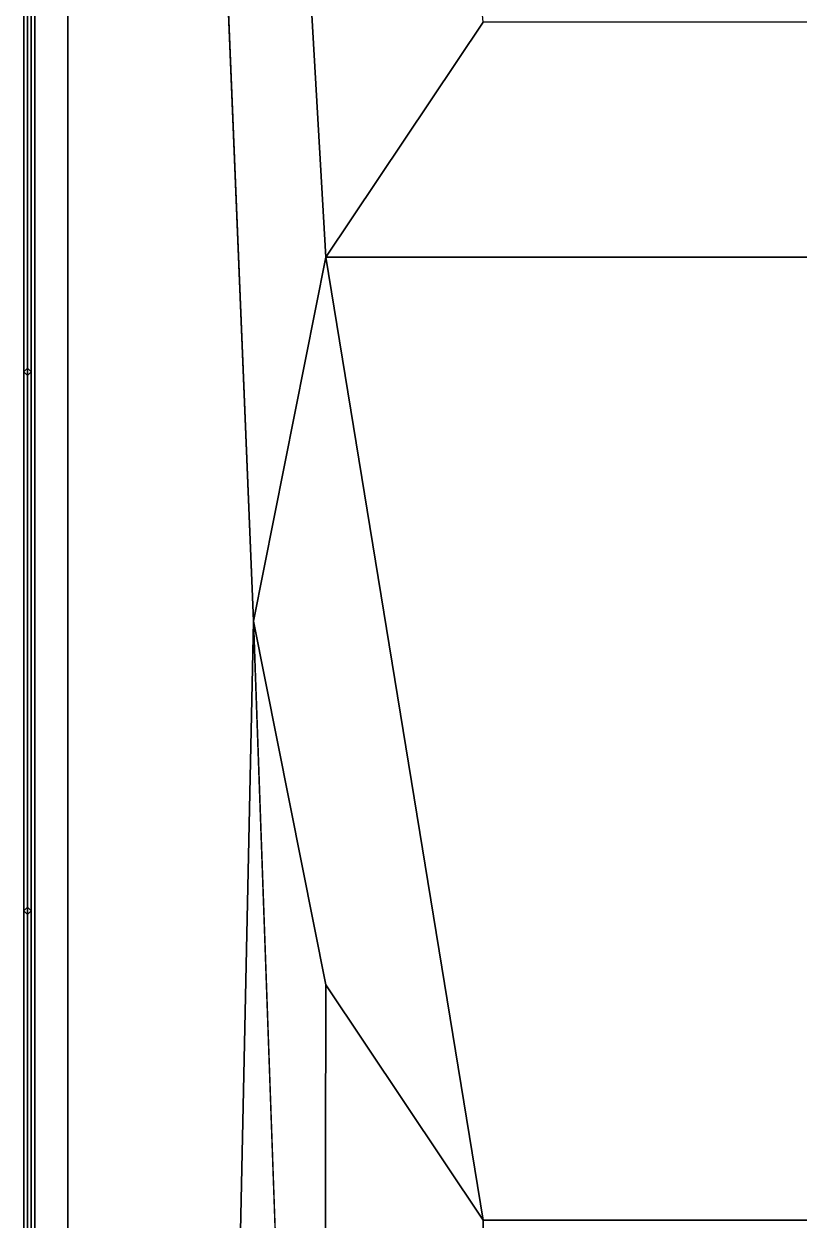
# Model space of a CAD drawing. Header units: millimetres. Extents: x -3.5 to 3.5, y -23.5 to 25.1.
# Drawn here: x -3.24 to -1.113, y 4.451 to 7.735 of the extents above; entities that cross this region are included whole.
import ezdxf

# ---------------------------------------------------------------- set-up
doc = ezdxf.new("R2010")
doc.units = ezdxf.units.MM
doc.layers.add('railings', color=6, linetype='Continuous')
doc.layers.add('superstructure', color=3, linetype='Continuous')

msp = doc.modelspace()

# ---------------------------------------------------------------- linework, layer by layer
for points in [[(-3.24, 20.5995), (-3.24, -23.47), (-3.24, -23.47, 1.46), (-3.24, 21.45, 1.46)], [(-3.24, 21.45, 1.46), (-3.24, 21.45, 1.46), (-2.4113, 7.0945, 1.46), (-1.98, 7.74, 1.46)], [(-3.24, 21.45, 1.46), (-3.24, 21.45, 1.46), (-2.61, 6.0957, 1.46), (-2.4113, 7.0945, 1.46)], [(-3.24, 21.45, 1.46), (-3.24, -23.47, 1.46), (-2.61, 6.0957, 1.46)], [(-3.24, 12.85, -1.19), (-3.24, -16.49, -1.19), (-3.24, -21.38, -0.39), (-3.24, 20.5995)], [(-3.24, 20.5995), (-3.24, -21.38, -0.39), (-3.24, -23.47)], [(-3.21, 12.85, -1.28), (-3.21, -16.49, -1.28), (-3.24, -16.49, -1.19), (-3.24, 12.85, -1.19)], [(-3.12, 12.85, -1.31), (-3.12, -16.49, -1.31), (-3.21, -16.49, -1.28), (-3.21, 12.85, -1.28)], [(3.12, 12.85, -1.31), (3.12, -16.49, -1.31), (-3.12, -16.49, -1.31), (-3.12, 12.85, -1.31)], [(-2.61, 6.0957, 1.46), (-3.24, -23.47, 1.46), (-2.42, -7.16, 1.46), (-2.42, 0.73, 1.46)], [(-2.61, 6.0957, 1.46), (-2.42, 0.73, 1.46), (-2.42, 0.73, 1.46), (-2.4113, 5.0969, 1.46)], [(-2.4113, 5.0969, 1.46), (-2.42, 0.73, 1.46), (-1.98, 1.07, 1.46), (-1.98, 4.4513, 1.46)]]:
    msp.add_3dface(points)
at = {"layer": 'railings'}
for points in [[(-3.23, -23.46, 2.34), (-3.24, -23.47, 2.35), (-3.24, 21.45, 2.35), (-3.23, 21.45, 2.34)], [(-3.24, -23.47, 2.35), (-3.23, -23.46, 2.36), (-3.23, 21.45, 2.36), (-3.24, 21.45, 2.35)], [(-3.24, -23.47, 1.94), (-3.23, -23.46, 1.95), (-3.23, 21.45, 1.95), (-3.24, 21.45, 1.94)], [(-3.23, -23.46, 1.93), (-3.24, -23.47, 1.94), (-3.24, 21.45, 1.94), (-3.23, 21.45, 1.93)], [(-3.22, -23.45, 2.35), (-3.23, -23.46, 2.34), (-3.23, 21.45, 2.34), (-3.22, 21.45, 2.35)], [(-3.23, -23.46, 2.36), (-3.22, -23.45, 2.35), (-3.22, 21.45, 2.35), (-3.23, 21.45, 2.36)], [(-3.22, -23.45, 1.94), (-3.23, -23.46, 1.93), (-3.23, 21.45, 1.93), (-3.22, 21.45, 1.94)], [(-3.23, -23.46, 1.95), (-3.22, -23.45, 1.94), (-3.22, 21.45, 1.94), (-3.23, 21.45, 1.95)], [(-3.23, 6.79, 1.46), (-3.24, 6.78, 1.46), (-3.24, 6.78, 2.35), (-3.23, 6.79, 2.34)], [(-3.24, 6.78, 1.46), (-3.23, 6.77, 1.46), (-3.23, 6.77, 2.34), (-3.24, 6.78, 2.35)], [(-3.22, 6.78, 1.46), (-3.23, 6.79, 1.46), (-3.23, 6.79, 2.34), (-3.22, 6.78, 2.35)], [(-3.23, 6.77, 1.46), (-3.22, 6.78, 1.46), (-3.22, 6.78, 2.35), (-3.23, 6.77, 2.34)], [(-3.23, 5.31, 1.46), (-3.24, 5.3, 1.46), (-3.24, 5.3, 2.35), (-3.23, 5.31, 2.34)], [(-3.24, 5.3, 1.46), (-3.23, 5.29, 1.46), (-3.23, 5.29, 2.34), (-3.24, 5.3, 2.35)], [(-3.22, 5.3, 1.46), (-3.23, 5.31, 1.46), (-3.23, 5.31, 2.34), (-3.22, 5.3, 2.35)], [(-3.23, 5.29, 1.46), (-3.22, 5.3, 1.46), (-3.22, 5.3, 2.35), (-3.23, 5.29, 2.34)]]:
    msp.add_3dface(points, dxfattribs=at)
at = {"layer": 'superstructure'}
for points in [[(-1.98, 7.74, 1.46), (-2.4113, 7.0945, 1.46), (-2.4113, 7.0945, 2.94), (-1.98, 7.74, 2.94)], [(2.4113, 7.0945, 2.94), (1.98, 7.74, 2.94), (-1.98, 7.74, 2.94), (-2.4113, 7.0945, 2.94)], [(-2.4113, 7.0945, 1.46), (-2.61, 6.0957, 1.46), (-2.61, 6.0957, 2.94), (-2.4113, 7.0945, 2.94)], [(-2.4113, 5.0969, 2.94), (-1.98, 4.4513, 2.94), (-2.4113, 7.0945, 2.94), (-2.61, 6.0957, 2.94)], [(1.98, 4.4513, 2.94), (2.4113, 7.0945, 2.94), (-2.4113, 7.0945, 2.94), (-1.98, 4.4513, 2.94)], [(-2.61, 6.0957, 1.46), (-2.4113, 5.0969, 1.46), (-2.4113, 5.0969, 2.94), (-2.61, 6.0957, 2.94)], [(-2.4113, 5.0969, 1.46), (-1.98, 4.4513, 1.46), (-1.98, 4.4513, 2.94), (-2.4113, 5.0969, 2.94)], [(-1.98, 4.4513, 1.46), (-1.98, 2.09, 1.46), (-1.98, 2.09, 2.57), (-1.98, 4.4513, 2.94)], [(-1.98, 4.4513, 2.94), (-1.98, 1.07, 2.94), (1.98, 1.07, 2.94), (1.98, 4.4513, 2.94)]]:
    msp.add_3dface(points, dxfattribs=at)

doc.saveas('drawing.dxf')
